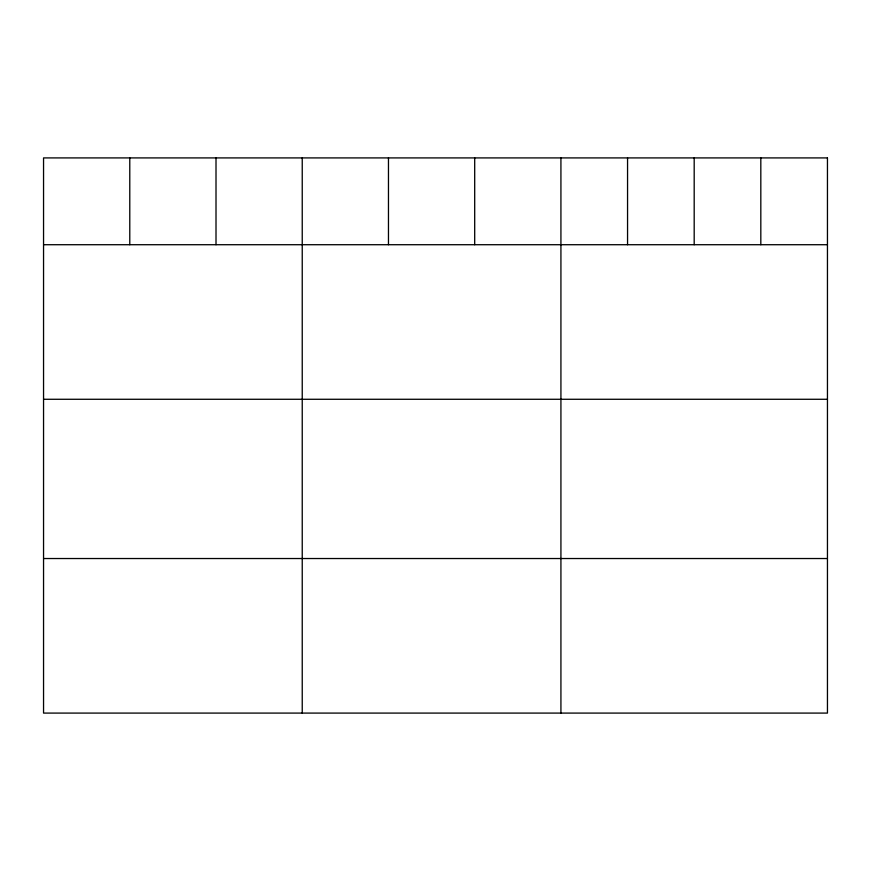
<?xml version="1.0" encoding="UTF-8"?>
<svg xmlns="http://www.w3.org/2000/svg" width="871" height="871" viewBox="0 0 871 871"><rect width="100%" height="100%" fill="white"/><g stroke="black" fill="none" stroke-linecap="round" stroke-linejoin="round"><path stroke-width="1.31" d="M43.55 244.718L827.45 244.718M43.55 399.277L827.45 399.277M43.55 558.529L827.45 558.529M760.818 157.912L760.818 244.718M694.187 157.912L694.187 244.718M627.556 157.912L627.556 244.718M560.924 157.912L560.924 713.088M474.695 157.912L474.695 244.718M388.466 157.912L388.466 244.718M302.237 157.912L302.237 713.088M216.008 157.912L216.008 244.718M129.779 157.912L129.779 244.718M827.45 157.912L43.55 157.912L43.55 713.088L827.45 713.088L827.45 157.912"/></g></svg>
